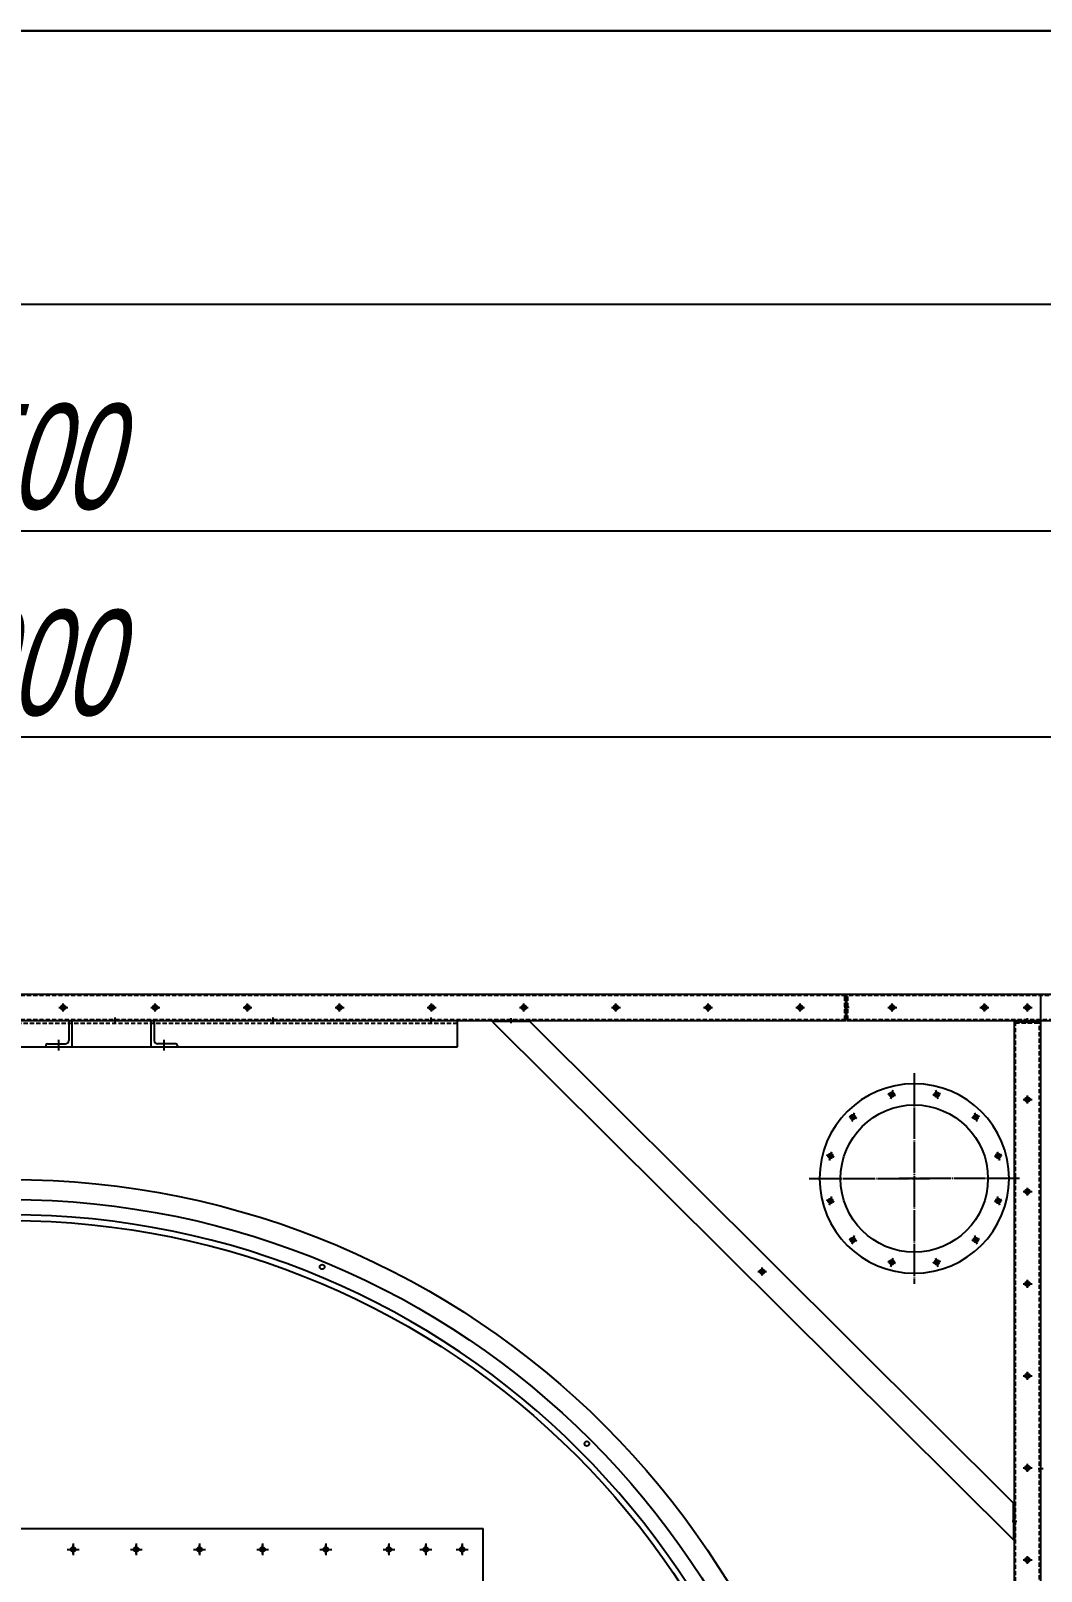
# Model space of a CAD drawing. Header units: millimetres. Extents: x 2322 to 24181, y 2355 to 17812.
# Drawn here: x 9039 to 10958, y 14885 to 17812 of the extents above; entities that cross this region are included whole.
import ezdxf

# ---------------------------------------------------------------- set-up
doc = ezdxf.new("R2010")
doc.units = ezdxf.units.MM
doc.linetypes.add('CENTER', pattern=[65, 60, -2, 1, -2])
doc.linetypes.add('HIDDEN', pattern=[3, 2, -1])
doc.layers.get('DEFPOINTS').update_dxf_attribs({"color": 140})
for name, color, linetype in [('2.위생-급수', 5, 'Continuous'), ('CENTER', 1, 'CENTER'), ('냉각탑_form', 1, 'Continuous'), ('숨은선', 5, 'HIDDEN')]:
    doc.layers.add(name, color=color, linetype=linetype)
doc.styles.add('shoptext', font='', dxfattribs={"width": 0.7, "oblique": 15})
doc.styles.get('shoptext').set_extended_font_data('HY울릉도L')
doc.dimstyles.new('SHOP', dxfattribs={"dimscale": 100, "dimtxt": 2, "dimasz": 1, "dimexe": 1, "dimexo": 1, "dimgap": 1, "dimtad": 1, "dimdec": 0, "dimzin": 11, "dimdsep": 46, "dimtxsty": 'shoptext', "dimblk": 'ARCHTICK', "dimcen": 2, "dimdle": 1, "dimclrd": 240, "dimclre": 240, "dimclrt": 7, "dimadec": 0, "dimazin": 0, "dimtfac": 1, "dimtdec": 0, "dimtix": 1, "dimtmove": 2, "dimatfit": 3, "dimfxl": 1, "dimtolj": 1, "dimtzin": 11, "dimarcsym": 0})

# ---------------------------------------------------------------- blocks, each defined once
blk = doc.blocks.new('_ArchTick')
at = {"color": 0, "linetype": 'ByBlock', "const_width": 0.15}
blk.add_lwpolyline([(-0.5, -0.5), (0.5, 0.5)], dxfattribs=at)
blk = doc.blocks.new('*D86')
at = {"layer": '2.위생-급수', "color": 240, "lineweight": -2, "transparency": 16777216}
for p, q in [((5246.9, 16023.1), (5246.9, 16901.9)), ((12746.9, 16023.1), (12746.9, 16901.9))]:
    blk.add_line(p, q, dxfattribs=at)
at = {"layer": '2.위생-급수', "color": 240, "linetype": 'ByBlock', "lineweight": -2, "transparency": 16777216}
blk.add_line((5206.9, 16861.9), (12786.9, 16861.9), dxfattribs=at)
at = {"layer": 'DEFPOINTS', "color": 0, "transparency": 16777216}
for p in [(12746.9, 16861.9), (5246.9, 15983.1), (12746.9, 15983.1)]:
    blk.add_point(p, dxfattribs=at)
at = {"layer": '2.위생-급수', "color": 240, "lineweight": -2, "transparency": 16777216, "xscale": 40, "yscale": 40, "zscale": 40, "rotation": 180}
blk.add_blockref('_ArchTick', (5246.9, 16861.9), dxfattribs=at)
at = {"layer": '2.위생-급수', "color": 240, "lineweight": -2, "transparency": 16777216, "xscale": 40, "yscale": 40, "zscale": 40}
blk.add_blockref('_ArchTick', (12746.9, 16861.9), dxfattribs=at)
at = {"layer": '2.위생-급수', "color": 7, "transparency": 16777216, "insert": (8996.9, 17001.9), "char_height": 200, "attachment_point": 5, "style": 'shoptext'}
blk.add_mtext('\\A1;7500', dxfattribs=at)
blk = doc.blocks.new('_Dot')
at = {"color": 0, "linetype": 'ByBlock', "lineweight": -2}
blk.add_line((-0.5, 0), (-1, 0), dxfattribs=at)
at = {"color": 0, "linetype": 'ByBlock', "const_width": 0.5}
blk.add_lwpolyline([(-0.25, 0, 1), (0.25, 0, 1)], format="xyb", close=True, dxfattribs=at)
blk = doc.blocks.new('*D96')
at = {"layer": '2.위생-급수', "color": 240, "lineweight": -2, "transparency": 16777216}
for p, q in [((5546.9, 16023.1), (5546.9, 16510.2)), ((12446.9, 16023.1), (12446.9, 16510.2))]:
    blk.add_line(p, q, dxfattribs=at)
at = {"layer": '2.위생-급수', "color": 240, "linetype": 'ByBlock', "lineweight": -2, "transparency": 16777216}
blk.add_line((12486.9, 16470.2), (5506.9, 16470.2), dxfattribs=at)
at = {"layer": 'DEFPOINTS', "color": 0, "transparency": 16777216}
for p in [(5546.9, 16470.2), (5546.9, 15983.1), (12446.9, 15983.1)]:
    blk.add_point(p, dxfattribs=at)
at = {"layer": '2.위생-급수', "color": 240, "lineweight": -2, "transparency": 16777216, "xscale": 40, "yscale": 40, "zscale": 40, "rotation": 180}
blk.add_blockref('_ArchTick', (5546.9, 16470.2), dxfattribs=at)
at = {"layer": '2.위생-급수', "color": 240, "lineweight": -2, "transparency": 16777216, "xscale": 40, "yscale": 40, "zscale": 40}
blk.add_blockref('_ArchTick', (12446.9, 16470.2), dxfattribs=at)
at = {"layer": '2.위생-급수', "color": 7, "transparency": 16777216, "insert": (8996.9, 16610.2), "char_height": 200, "attachment_point": 5, "style": 'shoptext'}
blk.add_mtext('\\A1;6900', dxfattribs=at)

msp = doc.modelspace()

# ---------------------------------------------------------------- linework, layer by layer
for p, q in [((10957, 15981.1), (7041, 15981.1)), ((10586.9, 15981.1), (7410.9, 15981.1)), ((10586.9, 15981.1), (7410.9, 15981.1)), ((10586.9, 15931.1), (10586.9, 15981.1)), ((10586.9, 15931.1), (10586.9, 15981.1)), ((10586.9, 15931.1), (10586.9, 15981.1)), ((10586.9, 15931.1), (10586.9, 15981.1)), ((10586.9, 15931.1), (10586.9, 15981.1)), ((10586.9, 15931.1), (10586.9, 15981.1)), ((10586.9, 15931.1), (10586.9, 15981.1)), ((10586.9, 15931.1), (10586.9, 15981.1)), ((12448.9, 15981.1), (10588.9, 15981.1)), ((10588.9, 15931.1), (10588.9, 15981.1)), ((10588.9, 15931.1), (10588.9, 15981.1)), ((10957, 14761.1), (10957, 15981.1)), ((7410.9, 15931.1), (10586.9, 15931.1)), ((7410.9, 15931.1), (10586.9, 15931.1)), ((8148.9, 15931.1), (9848.9, 15931.1)), ((9110.9, 15928.1), (9110.9, 15893.6)), ((9116.9, 15881.1), (9116.9, 15931.1)), ((9266.9, 15881.1), (9266.9, 15931.1)), ((9272.9, 15928.1), (9272.9, 15893.6)), ((9848.9, 15881.1), (9848.9, 15931.1)), ((9986.2, 15931.2), (9915.5, 15931)), ((9915.5, 15929), (9915.5, 15931)), ((9986.2, 15929.2), (9915.5, 15929)), ((9915.5, 15929), (10905.1, 14944.1)), ((9986.2, 15929.2), (9986.2, 15931.2)), ((9986.2, 15929.2), (10905, 15014.8)), ((10588.9, 15931.1), (12448.9, 15931.1)), ((10906.8, 15929.1), (10906.8, 12133.1)), ((10906.8, 15929.1), (10956.8, 15929.1)), ((10906.8, 15929.1), (10956.8, 15929.1)), ((10956.8, 15929.1), (10956.8, 12133.1)), ((8148.9, 15881.1), (9848.9, 15881.1)), ((9066.9, 15884.1), (9066.9, 15881.1)), ((9069.9, 15887.1), (9104.4, 15887.1)), ((9313.9, 15887.1), (9279.4, 15887.1)), ((9316.9, 15884.1), (9316.9, 15881.1)), ((10905, 15014.8), (10905.1, 14944.1)), ((10905, 15014.8), (10907, 15014.8)), ((10907, 15014.8), (10907.1, 14944.1)), ((8099.9, 14966.1), (9897.9, 14966.1)), ((10906.8, 14985.1), (10908.8, 14985.1)), ((10908.8, 14965.1), (10906.8, 14965.1)), ((10905.1, 14944.1), (10907.1, 14944.1))]:
    msp.add_line(p, q)
at = {"color": 1}
for p, q in [((10589.9, 15956.1), (10583.9, 15956.1)), ((10593.4, 15956.1), (10584.4, 15956.1)), ((10925.9, 15956.1), (10937.9, 15956.1)), ((10931.9, 15950.1), (10931.9, 15962.1)), ((9198.9, 15925.1), (9198.9, 15937.1)), ((9498.9, 15925.1), (9498.9, 15937.1)), ((9798.9, 15925.1), (9798.9, 15937.1)), ((9950.8, 15926.6), (9950.8, 15935.6)), ((9950.8, 15934.1), (9950.9, 15928.1)), ((10931.8, 15932.1), (10931.8, 15926.1)), ((10931.9, 15926.6), (10931.9, 15935.6)), ((10427.9, 15460.2), (10427.9, 15448.2)), ((10421.9, 15454.2), (10433.9, 15454.2)), ((10961.3, 15079.1), (10952.3, 15079.1)), ((10961.9, 15079.1), (10955.9, 15079.1)), ((10911.6, 14979.4), (10902.6, 14979.4)), ((10909.8, 14975.1), (10903.8, 14975.1))]:
    msp.add_line(p, q, dxfattribs=at)
at = {"color": 7}
msp.add_line((9897.9, 13096.1), (9897.9, 14966.1), dxfattribs=at)
for centre, radius in [((9100, 15956.1), 4.5), ((9099.9, 15956.1), 3), ((9099.9, 15956.1), 3), ((9099.9, 15956.1), 3), ((9099.9, 15956.1), 3), ((9099.9, 15956.1), 3), ((9099.9, 15956.1), 3), ((9099.9, 15956.1), 3), ((9099.9, 15956.1), 3), ((9275, 15956.1), 4.5), ((9274.9, 15956.1), 3), ((9274.9, 15956.1), 3), ((9274.9, 15956.1), 3), ((9274.9, 15956.1), 3), ((9274.9, 15956.1), 3), ((9274.9, 15956.1), 3), ((9274.9, 15956.1), 3), ((9274.9, 15956.1), 3), ((9450, 15956.1), 4.5), ((9449.9, 15956.1), 3), ((9449.9, 15956.1), 3), ((9449.9, 15956.1), 3), ((9449.9, 15956.1), 3), ((9449.9, 15956.1), 3), ((9449.9, 15956.1), 3), ((9449.9, 15956.1), 3), ((9449.9, 15956.1), 3), ((9625, 15956.1), 4.5), ((9624.9, 15956.1), 3), ((9624.9, 15956.1), 3), ((9624.9, 15956.1), 3), ((9624.9, 15956.1), 3), ((9624.9, 15956.1), 3), ((9624.9, 15956.1), 3), ((9624.9, 15956.1), 3), ((9624.9, 15956.1), 3), ((9800, 15956.1), 4.5), ((9799.9, 15956.1), 3), ((9799.9, 15956.1), 3), ((9799.9, 15956.1), 3), ((9799.9, 15956.1), 3), ((9799.9, 15956.1), 3), ((9799.9, 15956.1), 3), ((9799.9, 15956.1), 3), ((9799.9, 15956.1), 3), ((9975, 15956.1), 4.5), ((9974.9, 15956.1), 3), ((9974.9, 15956.1), 3), ((9974.9, 15956.1), 3), ((9974.9, 15956.1), 3), ((9974.9, 15956.1), 3), ((9974.9, 15956.1), 3), ((9974.9, 15956.1), 3), ((9974.9, 15956.1), 3), ((10150, 15956.1), 4.5), ((10149.9, 15956.1), 3), ((10149.9, 15956.1), 3), ((10149.9, 15956.1), 3), ((10149.9, 15956.1), 3), ((10149.9, 15956.1), 3), ((10149.9, 15956.1), 3), ((10149.9, 15956.1), 3), ((10149.9, 15956.1), 3), ((10325, 15956.1), 4.5), ((10324.9, 15956.1), 3), ((10324.9, 15956.1), 3), ((10324.9, 15956.1), 3), ((10324.9, 15956.1), 3), ((10324.9, 15956.1), 3), ((10324.9, 15956.1), 3), ((10324.9, 15956.1), 3), ((10324.9, 15956.1), 3), ((10500, 15956.1), 4.5), ((10499.9, 15956.1), 3), ((10499.9, 15956.1), 3), ((10499.9, 15956.1), 3), ((10499.9, 15956.1), 3), ((10499.9, 15956.1), 3), ((10499.9, 15956.1), 3), ((10499.9, 15956.1), 3), ((10499.9, 15956.1), 3), ((10675, 15956.1), 4.5), ((10674.9, 15956.1), 3), ((10674.9, 15956.1), 3), ((10674.9, 15956.1), 3), ((10674.9, 15956.1), 3), ((10674.9, 15956.1), 3), ((10674.9, 15956.1), 3), ((10674.9, 15956.1), 3), ((10674.9, 15956.1), 3), ((10674.9, 15956.1), 3), ((10674.9, 15956.1), 3), ((10674.9, 15956.1), 3), ((10674.9, 15956.1), 3), ((10850, 15956.1), 4.5), ((10849.9, 15956.1), 3), ((10849.9, 15956.1), 3), ((10849.9, 15956.1), 3), ((10849.9, 15956.1), 3), ((10849.9, 15956.1), 3), ((10849.9, 15956.1), 3), ((10849.9, 15956.1), 3), ((10849.9, 15956.1), 3), ((10849.9, 15956.1), 3), ((10849.9, 15956.1), 3), ((10849.9, 15956.1), 3), ((10849.9, 15956.1), 3), ((10932, 15956.1), 4.5), ((10931.9, 15956.1), 3), ((10674.2, 15790.6), 4.5), ((10674.2, 15790.6), 4.5), ((10674.2, 15790.6), 4.5), ((10674.2, 15790.6), 4.5), ((10674.2, 15790.6), 3), ((10759.6, 15790.6), 4.5), ((10759.6, 15790.6), 4.5), ((10759.6, 15790.6), 4.5), ((10759.6, 15790.6), 4.5), ((10759.6, 15790.6), 3), ((10932, 15781.1), 4.5), ((10931.8, 15781.1), 3), ((10931.8, 15781.1), 3), ((10931.8, 15781.1), 3), ((10931.8, 15781.1), 3), ((10716.9, 15631), 140), ((10600.2, 15747.9), 4.5), ((10600.2, 15747.9), 4.5), ((10600.2, 15747.9), 4.5), ((10600.2, 15747.9), 4.5), ((10833.6, 15747.9), 4.5), ((10833.6, 15747.9), 4.5), ((10833.6, 15747.9), 4.5), ((10833.6, 15747.9), 4.5), ((10600.2, 15747.8), 3), ((10833.6, 15747.9), 3), ((10557.5, 15673.9), 4.5), ((10557.5, 15673.9), 4.5), ((10557.5, 15673.9), 4.5), ((10557.5, 15673.9), 4.5), ((10557.5, 15673.8), 3), ((10876.3, 15673.9), 4.5), ((10876.3, 15673.9), 4.5), ((10876.3, 15673.9), 4.5), ((10876.3, 15673.9), 4.5), ((10876.3, 15673.8), 3), ((10932, 15606.1), 4.5), ((10931.8, 15606.1), 3), ((10931.8, 15606.1), 3), ((10931.8, 15606.1), 3), ((10931.8, 15606.1), 3), ((8998.8, 14031.1), 1560), ((10557.5, 15588.5), 4.5), ((10557.5, 15588.5), 4.5), ((10557.5, 15588.5), 4.5), ((10557.5, 15588.5), 4.5), ((10557.5, 15588.5), 3), ((10876.3, 15588.5), 4.5), ((10876.3, 15588.5), 4.5), ((10876.3, 15588.5), 4.5), ((10876.3, 15588.5), 4.5), ((10876.3, 15588.4), 3), ((8998.8, 14031.1), 1520), ((10600.2, 15514.5), 4.5), ((10600.2, 15514.5), 4.5), ((10600.2, 15514.5), 4.5), ((10600.2, 15514.5), 4.5), ((10600.2, 15514.5), 3), ((10833.6, 15514.5), 4.5), ((10833.6, 15514.5), 4.5), ((10833.6, 15514.5), 4.5), ((10833.6, 15514.5), 4.5), ((10833.6, 15514.5), 3), ((9592, 15463.1), 4.5), ((10674.2, 15471.8), 4.5), ((10674.2, 15471.8), 4.5), ((10674.2, 15471.8), 4.5), ((10674.2, 15471.8), 4.5), ((10674.2, 15471.7), 3), ((10759.6, 15471.8), 4.5), ((10759.6, 15471.8), 4.5), ((10759.6, 15471.8), 4.5), ((10759.6, 15471.8), 4.5), ((10759.6, 15471.7), 3), ((10427.9, 15454.2), 3), ((10932, 15431.1), 4.5), ((10931.8, 15431.1), 3), ((10931.8, 15431.1), 3), ((10931.8, 15431.1), 3), ((10931.8, 15431.1), 3), ((10932, 15256.1), 4.5), ((10931.8, 15256.1), 3), ((10931.8, 15256.1), 3), ((10931.8, 15256.1), 3), ((10931.8, 15256.1), 3), ((10094.9, 15127.1), 4.5), ((10932, 15081.1), 4.5), ((10931.8, 15081.1), 3), ((10931.8, 15081.1), 3), ((10931.8, 15081.1), 3), ((10931.8, 15081.1), 3), ((9118.9, 14926.1), 4.5), ((9118.9, 14926.1), 4.5), ((9238.9, 14926.1), 4.5), ((9238.9, 14926.1), 4.5), ((9358.9, 14926.1), 4.5), ((9358.9, 14926.1), 4.5), ((9478.9, 14926.1), 4.5), ((9478.9, 14926.1), 4.5), ((9598.9, 14926.1), 4.5), ((9598.9, 14926.1), 4.5), ((9718.9, 14926.1), 4.5), ((9718.9, 14926.1), 4.5), ((9788.9, 14926.1), 4.5), ((9788.9, 14926.1), 4.5), ((9857.9, 14926.1), 4.5), ((9857.9, 14926.1), 4.5), ((10932, 14906.1), 4.5), ((10931.8, 14906.1), 3), ((10931.8, 14906.1), 3), ((10931.8, 14906.1), 3), ((10931.8, 14906.1), 3)]:
    msp.add_circle(centre, radius)
at = {"color": 5}
msp.add_circle((8998.8, 14031.1), 1598.2, dxfattribs=at)
at = {"color": 7}
msp.add_circle((10427.8, 15454.2), 4.5, dxfattribs=at)
for centre, radius, start, end in [((9113.9, 15928.1), 3, 90, 180), ((9269.9, 15928.1), 3, 360, 90), ((9069.9, 15884.1), 3, 90, 180), ((9104.4, 15893.6), 6.5, 270, 360), ((9279.4, 15893.6), 6.5, 180, 270), ((9313.9, 15884.1), 3, 360, 90), ((8999, 14032.1), 1530, 0.0374, 179.9626)]:
    msp.add_arc(centre, radius, start, end)
for start, end in [(90, 270), (270, 90)]:
    msp.add_arc((10716.9, 15631.2), 180, start, end, dxfattribs=at)
at = {"layer": 'CENTER'}
for p, q in [((9091.6, 15956.1), (9108.6, 15956.1)), ((9105.5, 15956.1), (9094.1, 15956.1)), ((9105.5, 15956.1), (9094.1, 15956.1)), ((9099.9, 15961.1), (9099.9, 15951.1)), ((9099.9, 15961.1), (9099.9, 15951.1)), ((9099.9, 15961.1), (9099.9, 15951.1)), ((9099.9, 15961.1), (9099.9, 15951.1)), ((9099.9, 15961.1), (9099.9, 15951.1)), ((9099.9, 15961.1), (9099.9, 15951.1)), ((9099.9, 15961.1), (9099.9, 15951.1)), ((9099.9, 15961.1), (9099.9, 15951.1)), ((9100, 15948.6), (9100, 15963.6)), ((9266.6, 15956.1), (9283.6, 15956.1)), ((9280.5, 15956.1), (9269.1, 15956.1)), ((9280.5, 15956.1), (9269.1, 15956.1)), ((9274.9, 15961.1), (9274.9, 15951.1)), ((9274.9, 15961.1), (9274.9, 15951.1)), ((9274.9, 15961.1), (9274.9, 15951.1)), ((9274.9, 15961.1), (9274.9, 15951.1)), ((9274.9, 15961.1), (9274.9, 15951.1)), ((9274.9, 15961.1), (9274.9, 15951.1)), ((9274.9, 15961.1), (9274.9, 15951.1)), ((9274.9, 15961.1), (9274.9, 15951.1)), ((9275, 15948.6), (9275, 15963.6)), ((9441.6, 15956.1), (9458.6, 15956.1)), ((9455.5, 15956.1), (9444.1, 15956.1)), ((9455.5, 15956.1), (9444.1, 15956.1)), ((9449.9, 15961.1), (9449.9, 15951.1)), ((9449.9, 15961.1), (9449.9, 15951.1)), ((9449.9, 15961.1), (9449.9, 15951.1)), ((9449.9, 15961.1), (9449.9, 15951.1)), ((9449.9, 15961.1), (9449.9, 15951.1)), ((9449.9, 15961.1), (9449.9, 15951.1)), ((9449.9, 15961.1), (9449.9, 15951.1)), ((9449.9, 15961.1), (9449.9, 15951.1)), ((9450, 15948.6), (9450, 15963.6)), ((9616.6, 15956.1), (9633.6, 15956.1)), ((9619.3, 15956.1), (9630.6, 15956.1)), ((9619.3, 15956.1), (9630.6, 15956.1)), ((9624.9, 15961.1), (9624.9, 15951.1)), ((9624.9, 15961.1), (9624.9, 15951.1)), ((9624.9, 15961.1), (9624.9, 15951.1)), ((9624.9, 15961.1), (9624.9, 15951.1)), ((9624.9, 15961.1), (9624.9, 15951.1)), ((9624.9, 15961.1), (9624.9, 15951.1)), ((9624.9, 15961.1), (9624.9, 15951.1)), ((9624.9, 15961.1), (9624.9, 15951.1)), ((9625, 15948.6), (9625, 15963.6)), ((9791.6, 15956.1), (9808.6, 15956.1)), ((9794.3, 15956.1), (9805.6, 15956.1)), ((9794.3, 15956.1), (9805.6, 15956.1)), ((9799.9, 15961.1), (9799.9, 15951.1)), ((9799.9, 15961.1), (9799.9, 15951.1)), ((9799.9, 15961.1), (9799.9, 15951.1)), ((9799.9, 15961.1), (9799.9, 15951.1)), ((9799.9, 15961.1), (9799.9, 15951.1)), ((9799.9, 15961.1), (9799.9, 15951.1)), ((9799.9, 15961.1), (9799.9, 15951.1)), ((9799.9, 15961.1), (9799.9, 15951.1)), ((9800, 15948.6), (9800, 15963.6)), ((9966.6, 15956.1), (9983.6, 15956.1)), ((9969.3, 15956.1), (9980.6, 15956.1)), ((9969.3, 15956.1), (9980.6, 15956.1)), ((9974.9, 15961.1), (9974.9, 15951.1)), ((9974.9, 15961.1), (9974.9, 15951.1)), ((9974.9, 15961.1), (9974.9, 15951.1)), ((9974.9, 15961.1), (9974.9, 15951.1)), ((9974.9, 15961.1), (9974.9, 15951.1)), ((9974.9, 15961.1), (9974.9, 15951.1)), ((9974.9, 15961.1), (9974.9, 15951.1)), ((9974.9, 15961.1), (9974.9, 15951.1)), ((9975, 15948.6), (9975, 15963.6)), ((10141.6, 15956.1), (10158.6, 15956.1)), ((10144.3, 15956.1), (10155.6, 15956.1)), ((10144.3, 15956.1), (10155.6, 15956.1)), ((10149.9, 15961.1), (10149.9, 15951.1)), ((10149.9, 15961.1), (10149.9, 15951.1)), ((10149.9, 15961.1), (10149.9, 15951.1)), ((10149.9, 15961.1), (10149.9, 15951.1)), ((10149.9, 15961.1), (10149.9, 15951.1)), ((10149.9, 15961.1), (10149.9, 15951.1)), ((10149.9, 15961.1), (10149.9, 15951.1)), ((10149.9, 15961.1), (10149.9, 15951.1)), ((10150, 15948.6), (10150, 15963.6)), ((10316.6, 15956.1), (10333.6, 15956.1)), ((10319.3, 15956.1), (10330.6, 15956.1)), ((10319.3, 15956.1), (10330.6, 15956.1)), ((10324.9, 15961.1), (10324.9, 15951.1)), ((10324.9, 15961.1), (10324.9, 15951.1)), ((10324.9, 15961.1), (10324.9, 15951.1)), ((10324.9, 15961.1), (10324.9, 15951.1)), ((10324.9, 15961.1), (10324.9, 15951.1)), ((10324.9, 15961.1), (10324.9, 15951.1)), ((10324.9, 15961.1), (10324.9, 15951.1)), ((10324.9, 15961.1), (10324.9, 15951.1)), ((10325, 15948.6), (10325, 15963.6)), ((10491.6, 15956.1), (10508.6, 15956.1)), ((10494.3, 15956.1), (10505.6, 15956.1)), ((10494.3, 15956.1), (10505.6, 15956.1)), ((10499.9, 15961.1), (10499.9, 15951.1)), ((10499.9, 15961.1), (10499.9, 15951.1)), ((10499.9, 15961.1), (10499.9, 15951.1)), ((10499.9, 15961.1), (10499.9, 15951.1)), ((10499.9, 15961.1), (10499.9, 15951.1)), ((10499.9, 15961.1), (10499.9, 15951.1)), ((10499.9, 15961.1), (10499.9, 15951.1)), ((10499.9, 15961.1), (10499.9, 15951.1)), ((10500, 15948.6), (10500, 15963.6)), ((10666.6, 15956.1), (10683.6, 15956.1)), ((10669.3, 15956.1), (10680.6, 15956.1)), ((10669.3, 15956.1), (10680.6, 15956.1)), ((10669.3, 15956.1), (10680.6, 15956.1)), ((10674.9, 15951.1), (10674.9, 15961.1)), ((10674.9, 15951.1), (10674.9, 15961.1)), ((10674.9, 15951.1), (10674.9, 15961.1)), ((10674.9, 15951.1), (10674.9, 15961.1)), ((10674.9, 15951.1), (10674.9, 15961.1)), ((10674.9, 15951.1), (10674.9, 15961.1)), ((10674.9, 15951.1), (10674.9, 15961.1)), ((10674.9, 15951.1), (10674.9, 15961.1)), ((10674.9, 15951.1), (10674.9, 15961.1)), ((10674.9, 15951.1), (10674.9, 15961.1)), ((10674.9, 15951.1), (10674.9, 15961.1)), ((10674.9, 15951.1), (10674.9, 15961.1)), ((10675, 15948.6), (10675, 15963.6)), ((10841.6, 15956.1), (10858.6, 15956.1)), ((10844.3, 15956.1), (10855.6, 15956.1)), ((10844.3, 15956.1), (10855.6, 15956.1)), ((10844.3, 15956.1), (10855.6, 15956.1)), ((10849.9, 15951.1), (10849.9, 15961.1)), ((10849.9, 15951.1), (10849.9, 15961.1)), ((10849.9, 15951.1), (10849.9, 15961.1)), ((10849.9, 15951.1), (10849.9, 15961.1)), ((10849.9, 15951.1), (10849.9, 15961.1)), ((10849.9, 15951.1), (10849.9, 15961.1)), ((10849.9, 15951.1), (10849.9, 15961.1)), ((10849.9, 15951.1), (10849.9, 15961.1)), ((10849.9, 15951.1), (10849.9, 15961.1)), ((10849.9, 15951.1), (10849.9, 15961.1)), ((10849.9, 15951.1), (10849.9, 15961.1)), ((10849.9, 15951.1), (10849.9, 15961.1)), ((10850, 15948.6), (10850, 15963.6)), ((10923.6, 15956.1), (10940.6, 15956.1)), ((10932, 15948.6), (10932, 15963.6)), ((9091.9, 15874.5), (9091.9, 15894.5)), ((9291.9, 15874.5), (9291.9, 15894.5)), ((10716.9, 15831.2), (10716.9, 15431.2)), ((10716.9, 15831.2), (10716.9, 15431.2)), ((10666.9, 15792.5), (10681.4, 15788.6)), ((10666.9, 15792.5), (10681.4, 15788.6)), ((10666.9, 15792.5), (10681.4, 15788.6)), ((10666.9, 15792.5), (10681.4, 15788.6)), ((10676.4, 15798.7), (10671.9, 15782.3)), ((10766.8, 15792.5), (10752.3, 15788.6)), ((10766.8, 15792.5), (10752.3, 15788.6)), ((10766.8, 15792.5), (10752.3, 15788.6)), ((10766.8, 15792.5), (10752.3, 15788.6)), ((10757.4, 15798.7), (10761.8, 15782.3)), ((10923.6, 15781.1), (10940.6, 15781.1)), ((10926.2, 15781.1), (10937.5, 15781.1)), ((10931.8, 15776.1), (10931.8, 15786.1)), ((10931.8, 15776.1), (10931.8, 15786.1)), ((10931.8, 15776.1), (10931.8, 15786.1)), ((10931.8, 15776.1), (10931.8, 15786.1)), ((10932, 15773.6), (10932, 15788.6)), ((10602.4, 15756), (10598, 15739.6)), ((10831.4, 15756), (10835.8, 15739.6)), ((10593, 15749.8), (10607.5, 15745.9)), ((10593, 15749.8), (10607.5, 15745.9)), ((10593, 15749.8), (10607.5, 15745.9)), ((10593, 15749.8), (10607.5, 15745.9)), ((10840.8, 15749.8), (10826.3, 15745.9)), ((10840.8, 15749.8), (10826.3, 15745.9)), ((10840.8, 15749.8), (10826.3, 15745.9)), ((10840.8, 15749.8), (10826.3, 15745.9)), ((10550.3, 15675.9), (10564.7, 15672)), ((10550.3, 15675.9), (10564.7, 15672)), ((10550.3, 15675.9), (10564.7, 15672)), ((10550.3, 15675.9), (10564.7, 15672)), ((10562.9, 15672.5), (10552, 15675.4)), ((10559.7, 15682.1), (10555.3, 15665.6)), ((10558.8, 15678.7), (10556.2, 15669.1)), ((10558.8, 15678.7), (10556.2, 15669.1)), ((10558.8, 15678.7), (10556.2, 15669.1)), ((10558.8, 15678.7), (10556.2, 15669.1)), ((10883.5, 15675.9), (10869, 15672)), ((10883.5, 15675.9), (10869, 15672)), ((10883.5, 15675.9), (10869, 15672)), ((10883.5, 15675.9), (10869, 15672)), ((10870.8, 15672.5), (10881.8, 15675.4)), ((10874.1, 15682.1), (10878.5, 15665.6)), ((10875, 15678.7), (10877.6, 15669.1)), ((10875, 15678.7), (10877.6, 15669.1)), ((10875, 15678.7), (10877.6, 15669.1)), ((10875, 15678.7), (10877.6, 15669.1)), ((10516.9, 15631.2), (10745.9, 15631.2)), ((10916.9, 15631.2), (10687.9, 15631.2)), ((10923.6, 15606.1), (10940.6, 15606.1)), ((10926.2, 15606.1), (10937.5, 15606.1)), ((10931.8, 15601.1), (10931.8, 15611.1)), ((10931.8, 15601.1), (10931.8, 15611.1)), ((10931.8, 15601.1), (10931.8, 15611.1)), ((10931.8, 15601.1), (10931.8, 15611.1)), ((10932, 15598.6), (10932, 15613.6)), ((10550.3, 15590.4), (10564.7, 15586.6)), ((10550.3, 15590.4), (10564.7, 15586.6)), ((10550.3, 15590.4), (10564.7, 15586.6)), ((10550.3, 15590.4), (10564.7, 15586.6)), ((10559.7, 15596.6), (10555.3, 15580.2)), ((10883.5, 15590.4), (10869, 15586.6)), ((10883.5, 15590.4), (10869, 15586.6)), ((10883.5, 15590.4), (10869, 15586.6)), ((10883.5, 15590.4), (10869, 15586.6)), ((10874.1, 15596.6), (10878.5, 15580.2)), ((10602.4, 15522.7), (10598, 15506.2)), ((10831.4, 15522.7), (10835.8, 15506.2)), ((10593, 15516.5), (10607.5, 15512.6)), ((10593, 15516.5), (10607.5, 15512.6)), ((10593, 15516.5), (10607.5, 15512.6)), ((10593, 15516.5), (10607.5, 15512.6)), ((10840.8, 15516.5), (10826.3, 15512.6)), ((10840.8, 15516.5), (10826.3, 15512.6)), ((10840.8, 15516.5), (10826.3, 15512.6)), ((10840.8, 15516.5), (10826.3, 15512.6)), ((10427.8, 15446.7), (10427.8, 15461.7)), ((10666.9, 15473.8), (10681.4, 15469.9)), ((10666.9, 15473.8), (10681.4, 15469.9)), ((10666.9, 15473.8), (10681.4, 15469.9)), ((10666.9, 15473.8), (10681.4, 15469.9)), ((10676.4, 15480), (10671.9, 15463.5)), ((10766.8, 15473.8), (10752.3, 15469.9)), ((10766.8, 15473.8), (10752.3, 15469.9)), ((10766.8, 15473.8), (10752.3, 15469.9)), ((10766.8, 15473.8), (10752.3, 15469.9)), ((10757.4, 15480), (10761.8, 15463.5)), ((10419.4, 15454.2), (10436.4, 15454.2)), ((10923.6, 15431.1), (10940.6, 15431.1)), ((10926.2, 15431.1), (10937.5, 15431.1)), ((10931.8, 15426.1), (10931.8, 15436.1)), ((10931.8, 15426.1), (10931.8, 15436.1)), ((10931.8, 15426.1), (10931.8, 15436.1)), ((10931.8, 15426.1), (10931.8, 15436.1)), ((10932, 15423.6), (10932, 15438.6)), ((10923.6, 15256.1), (10940.6, 15256.1)), ((10926.2, 15256.1), (10937.5, 15256.1)), ((10931.8, 15251.1), (10931.8, 15261.1)), ((10931.8, 15251.1), (10931.8, 15261.1)), ((10931.8, 15251.1), (10931.8, 15261.1)), ((10931.8, 15251.1), (10931.8, 15261.1)), ((10932, 15248.6), (10932, 15263.6)), ((10923.6, 15081.1), (10940.6, 15081.1)), ((10926.2, 15081.1), (10937.5, 15081.1)), ((10931.8, 15076.1), (10931.8, 15086.1)), ((10931.8, 15076.1), (10931.8, 15086.1)), ((10931.8, 15076.1), (10931.8, 15086.1)), ((10931.8, 15076.1), (10931.8, 15086.1)), ((10932, 15073.6), (10932, 15088.6)), ((9118.9, 14937.4), (9118.9, 14914.9)), ((9118.9, 14937.4), (9118.9, 14914.9)), ((9118.9, 14934.7), (9118.9, 14917.5)), ((9118.9, 14917.5), (9118.9, 14934.7)), ((9118.9, 14934.7), (9118.9, 14917.5)), ((9118.9, 14917.5), (9118.9, 14934.7)), ((9238.9, 14937.4), (9238.9, 14914.9)), ((9238.9, 14937.4), (9238.9, 14914.9)), ((9238.9, 14934.7), (9238.9, 14917.5)), ((9238.9, 14917.5), (9238.9, 14934.7)), ((9238.9, 14934.7), (9238.9, 14917.5)), ((9238.9, 14917.5), (9238.9, 14934.7)), ((9358.9, 14937.4), (9358.9, 14914.9)), ((9358.9, 14937.4), (9358.9, 14914.9)), ((9358.9, 14934.7), (9358.9, 14917.5)), ((9358.9, 14917.5), (9358.9, 14934.7)), ((9358.9, 14934.7), (9358.9, 14917.5)), ((9358.9, 14917.5), (9358.9, 14934.7)), ((9478.9, 14937.4), (9478.9, 14914.9)), ((9478.9, 14937.4), (9478.9, 14914.9)), ((9478.9, 14934.7), (9478.9, 14917.5)), ((9478.9, 14917.5), (9478.9, 14934.7)), ((9478.9, 14934.7), (9478.9, 14917.5)), ((9478.9, 14917.5), (9478.9, 14934.7)), ((9598.9, 14937.4), (9598.9, 14914.9)), ((9598.9, 14937.4), (9598.9, 14914.9)), ((9598.9, 14934.7), (9598.9, 14917.5)), ((9598.9, 14917.5), (9598.9, 14934.7)), ((9598.9, 14934.7), (9598.9, 14917.5)), ((9598.9, 14917.5), (9598.9, 14934.7)), ((9718.9, 14937.4), (9718.9, 14914.9)), ((9718.9, 14937.4), (9718.9, 14914.9)), ((9718.9, 14934.7), (9718.9, 14917.5)), ((9718.9, 14917.5), (9718.9, 14934.7)), ((9718.9, 14934.7), (9718.9, 14917.5)), ((9718.9, 14917.5), (9718.9, 14934.7)), ((9788.9, 14937.4), (9788.9, 14914.9)), ((9788.9, 14937.4), (9788.9, 14914.9)), ((9788.9, 14934.7), (9788.9, 14917.5)), ((9788.9, 14917.5), (9788.9, 14934.7)), ((9788.9, 14934.7), (9788.9, 14917.5)), ((9788.9, 14917.5), (9788.9, 14934.7)), ((9857.9, 14937.4), (9857.9, 14914.9)), ((9857.9, 14937.4), (9857.9, 14914.9)), ((9857.9, 14934.7), (9857.9, 14917.5)), ((9857.9, 14917.5), (9857.9, 14934.7)), ((9857.9, 14934.7), (9857.9, 14917.5)), ((9857.9, 14917.5), (9857.9, 14934.7)), ((9107.6, 14926.1), (9130.1, 14926.1)), ((9107.6, 14926.1), (9130.1, 14926.1)), ((9110.3, 14926.1), (9126, 14926.1)), ((9110.3, 14926.1), (9126, 14926.1)), ((9227.6, 14926.1), (9250.1, 14926.1)), ((9227.6, 14926.1), (9250.1, 14926.1)), ((9230.3, 14926.1), (9246, 14926.1)), ((9230.3, 14926.1), (9246, 14926.1)), ((9347.6, 14926.1), (9370.1, 14926.1)), ((9347.6, 14926.1), (9370.1, 14926.1)), ((9350.3, 14926.1), (9366, 14926.1)), ((9350.3, 14926.1), (9366, 14926.1)), ((9467.6, 14926.1), (9490.1, 14926.1)), ((9467.6, 14926.1), (9490.1, 14926.1)), ((9470.3, 14926.1), (9486, 14926.1)), ((9470.3, 14926.1), (9486, 14926.1)), ((9587.6, 14926.1), (9610.1, 14926.1)), ((9587.6, 14926.1), (9610.1, 14926.1)), ((9590.3, 14926.1), (9606, 14926.1)), ((9590.3, 14926.1), (9606, 14926.1)), ((9707.6, 14926.1), (9730.1, 14926.1)), ((9707.6, 14926.1), (9730.1, 14926.1)), ((9710.3, 14926.1), (9726, 14926.1)), ((9710.3, 14926.1), (9726, 14926.1)), ((9777.6, 14926.1), (9800.1, 14926.1)), ((9777.6, 14926.1), (9800.1, 14926.1)), ((9780.3, 14926.1), (9796, 14926.1)), ((9780.3, 14926.1), (9796, 14926.1)), ((9846.6, 14926.1), (9869.1, 14926.1)), ((9846.6, 14926.1), (9869.1, 14926.1)), ((9849.3, 14926.1), (9865, 14926.1)), ((9849.3, 14926.1), (9865, 14926.1)), ((10923.6, 14906.1), (10940.6, 14906.1)), ((10926.2, 14906.1), (10937.5, 14906.1)), ((10931.8, 14901.1), (10931.8, 14911.1)), ((10931.8, 14901.1), (10931.8, 14911.1)), ((10931.8, 14901.1), (10931.8, 14911.1)), ((10931.8, 14901.1), (10931.8, 14911.1)), ((10932, 14898.6), (10932, 14913.6))]:
    msp.add_line(p, q, dxfattribs=at)
at = {"layer": 'DEFPOINTS'}
for p, q in [((24181.3, 17812.4), (2322.1, 17812.4)), ((2322.1, 17812.4), (24181.3, 17812.4))]:
    msp.add_line(p, q, dxfattribs=at)
at = {"layer": '냉각탑_form'}
msp.add_line((23660.8, 17292), (2842.6, 17292), dxfattribs=at)
at = {"layer": '숨은선', "ltscale": 4}
for p, q in [((10586.9, 15979.1), (7410.9, 15979.1)), ((10586.9, 15979.1), (7410.9, 15979.1)), ((10584.9, 15933.1), (10584.9, 15979.1)), ((10584.9, 15933.1), (10584.9, 15979.1)), ((10584.9, 15933.1), (10584.9, 15979.1)), ((10584.9, 15933.1), (10584.9, 15979.1)), ((12448.9, 15979.1), (10588.9, 15979.1)), ((10590.9, 15933.1), (10590.9, 15979.1)), ((7410.9, 15933.1), (10586.9, 15933.1)), ((7410.9, 15933.1), (10586.9, 15933.1)), ((10588.9, 15933.1), (12448.9, 15933.1)), ((10908.8, 15929.1), (10908.8, 12133.1)), ((10908.8, 15927.1), (10954.8, 15927.1)), ((10908.8, 15927.1), (10954.8, 15927.1)), ((10954.8, 12133.1), (10954.8, 15929.1)), ((8148.9, 15926.1), (9848.9, 15926.1))]:
    msp.add_line(p, q, dxfattribs=at)

# ---------------------------------------------------------------- dimensions: what is measured, and where the dimension line sits
at = {"layer": '2.위생-급수', "color": 4}
for base, p1, p2, picture, middle in [((12746.9, 16861.9), (5246.9, 15983.1), (12746.9, 15983.1), '*D86', (8996.9, 17001.9)), ((5546.9, 16470.2), (12446.9, 15983.1), (5546.9, 15983.1), '*D96', (8996.9, 16610.2))]:
    dim = msp.add_linear_dim(base=base, p1=p1, p2=p2, dimstyle='SHOP', override={"dimscale": 40, "dimtxt": 5, "dimrnd": 5, "dimldrblk": 'Dot', "dimfxl": 1.25, "dimarcsym": 1}, dxfattribs=at)
    dim.commit()
    dim.dimension.update_dxf_attribs({"geometry": picture, "text_midpoint": middle})

doc.saveas('drawing.dxf')
